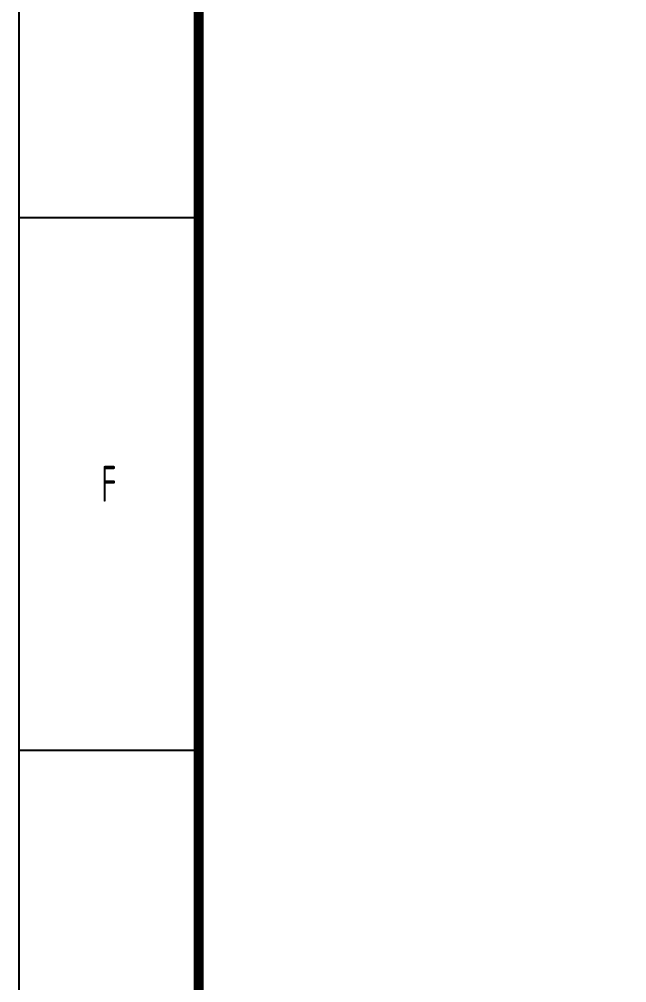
# Model space of a CAD drawing. Header units: millimetres. Extents: x 442 to 10185, y 1370 to 5122.
# Drawn here: x 3106.9 to 3191.6, y 3087.1 to 3221.3 of the extents above; entities that cross this region are included whole.
import ezdxf

# ---------------------------------------------------------------- set-up
doc = ezdxf.new("R2010")
doc.units = ezdxf.units.MM
doc.layers.add('05-图框与标题栏', color=7, linetype='Continuous', lineweight=25)
doc.layers.add('TITLE', color=7, linetype='Continuous')
doc.styles.add('5-gbcbig', font='gbenor.shx', dxfattribs={"width": 0.7, "height": 5, "bigfont": 'gbcbig.shx'})

msp = doc.modelspace()

# ---------------------------------------------------------------- linework, layer by layer
at = {"layer": '05-图框与标题栏'}
for p, q in [((3106.9, 3193.71), (3131.9, 3193.71)), ((3106.9, 3119.46), (3131.9, 3119.46))]:
    msp.add_line(p, q, dxfattribs=at)
at = {"layer": '05-图框与标题栏', "const_width": 1.4}
msp.add_lwpolyline([(3131.9, 3554.96), (3131.9, 2980.96), (3937.9, 2980.96), (3937.9, 3554.96)], close=True, dxfattribs=at)
at = {"layer": 'TITLE'}
msp.add_line((3106.9, 2970.96), (3106.9, 3564.96), dxfattribs=at)

# ---------------------------------------------------------------- texts
at = {"layer": '05-图框与标题栏', "insert": (3119.4, 3156.59), "char_height": 5, "attachment_point": 5, "style": '5-gbcbig'}
msp.add_mtext_dynamic_manual_height_columns('F', width=25, gutter_width=25, heights=[0], dxfattribs=at)

doc.saveas('drawing.dxf')
